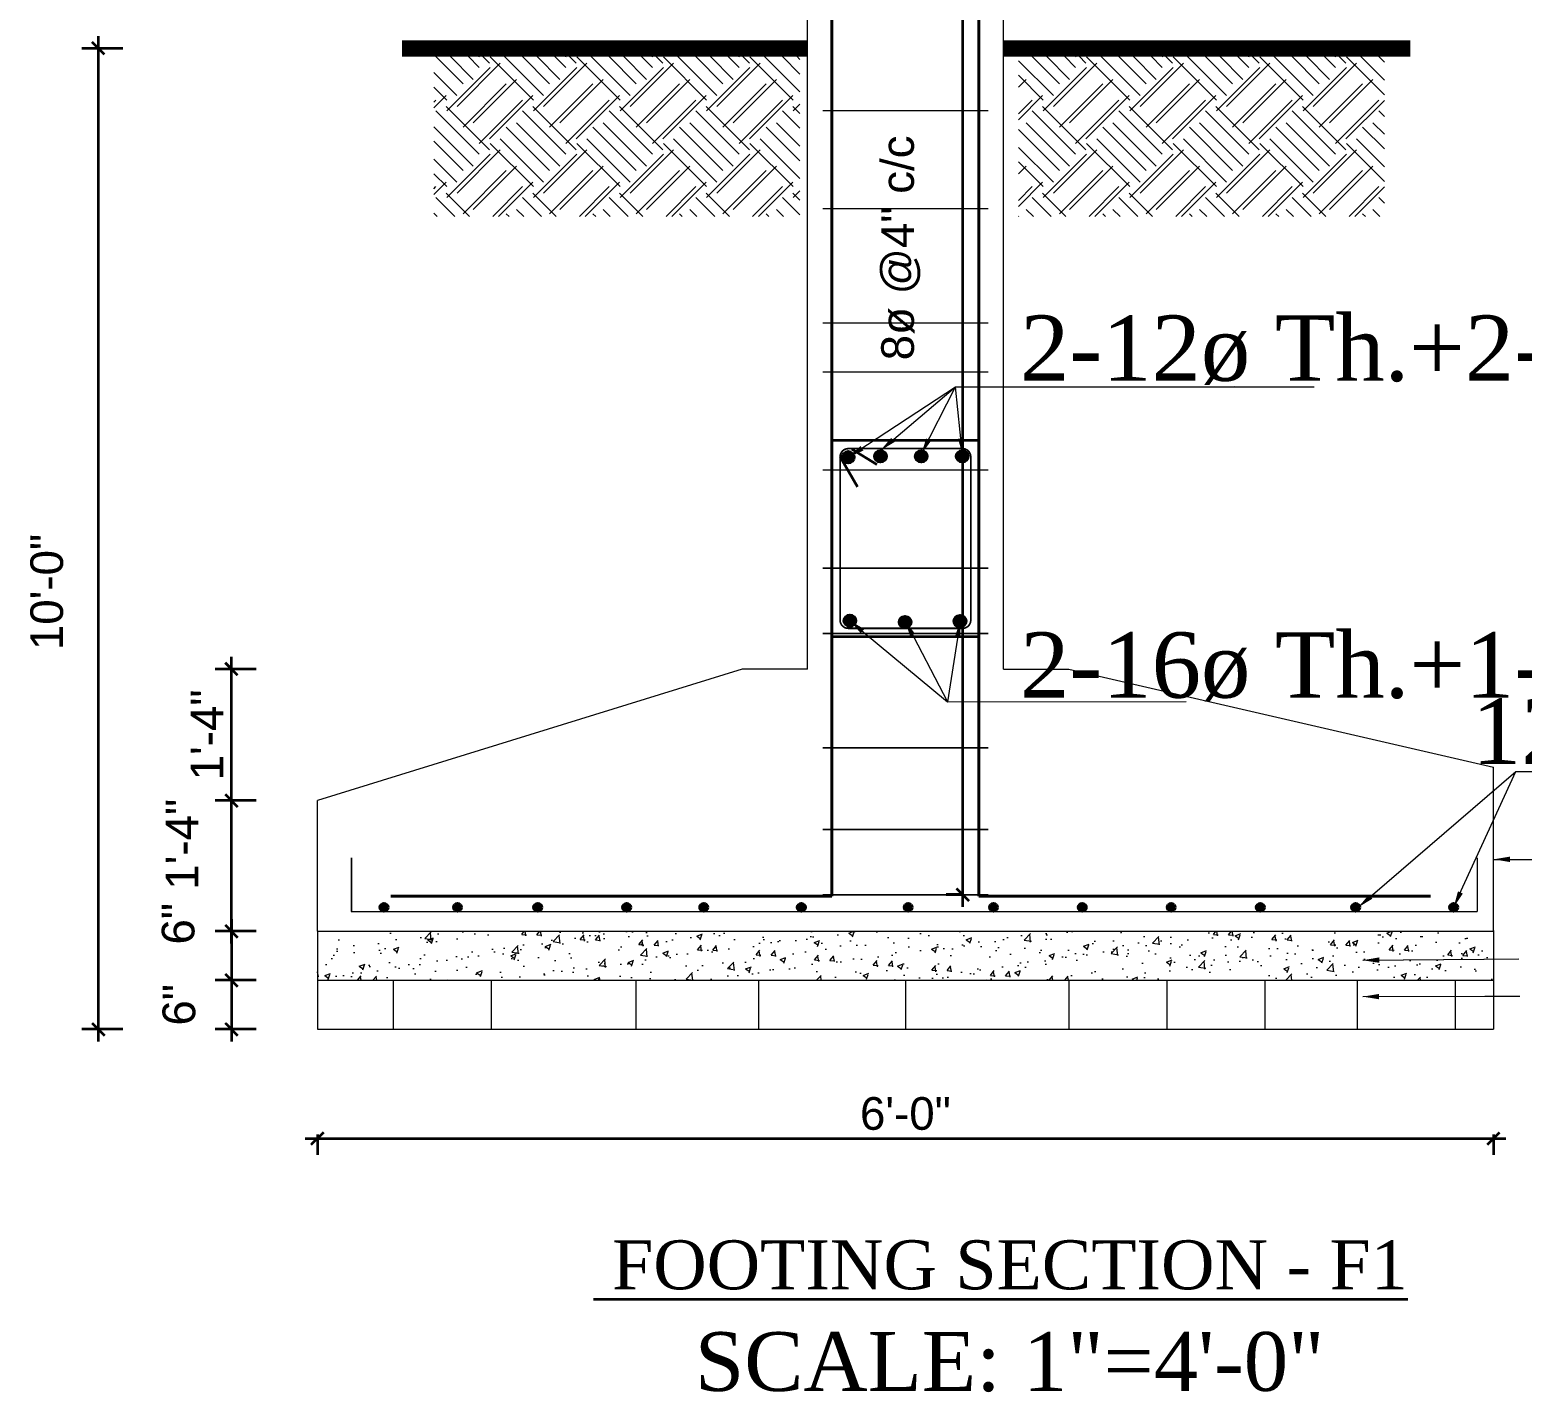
# Model space of a CAD drawing. Header units: inches. Extents: x -12073856 to 12321241, y -1226296 to 1319224.
# Drawn here: x 126446.5 to 126629.2, y 48669 to 48835.8 of the extents above; entities that cross this region are included whole.
import ezdxf

# ---------------------------------------------------------------- set-up
doc = ezdxf.new("R2010")
doc.units = ezdxf.units.IN
doc.header["$MEASUREMENT"] = 0
doc.header["$PDMODE"] = 35
for name, color, linetype, lineweight in [('Column', 181, 'Continuous', 40), ('DIM_LINE', 173, 'Continuous', 20), ('HACTH', 253, 'Continuous', 5), ('Hatch', 9, 'Continuous', 9), ('ST-REINFOR', 201, 'Continuous', 40), ('STIRRUPS', 14, 'Continuous', 18), ('TEXT', 255, 'Continuous', 35), ('TRENCH', 1, 'Continuous', 35), ('WALL', 1, 'Continuous', 30), ('WALL ELV', 20, 'Continuous', 20), ('WALL SEC', 2, 'Continuous', 35)]:
    doc.layers.add(name, color=color, linetype=linetype, lineweight=lineweight)
doc.styles.add('48', font='arial.ttf', dxfattribs={"height": 4})
doc.styles.add('NIR', font='COPRGTL.TTF')
doc.styles.get("Standard").update_dxf_attribs({"font": 'arial.ttf'})
doc.styles.add('TIMES 48', font='times.ttf', dxfattribs={"height": 4})
doc.dimstyles.new('Copy of Standard', dxfattribs={"dimtxt": 12, "dimasz": 4, "dimexe": 0, "dimexo": 6, "dimgap": 3, "dimtad": 1, "dimdec": 0, "dimzin": 0, "dimdsep": 46, "dimlunit": 4, "dimtxsty": 'Standard', "dimblk": 'ARCHTICK', "dimcen": 0.09, "dimdle": 3, "dimclrd": 256, "dimadec": 0, "dimazin": 0, "dimtfac": 1, "dimtdec": 0, "dimtofl": 0, "dimtmove": 0, "dimatfit": 3, "dimfxl": 1, "dimfxlon": 1, "dimtolj": 1, "dimtzin": 0, "dimlwd": -1, "dimarcsym": 0})
doc.dimstyles.new('nir 48', dxfattribs={"dimscale": 0.5, "dimtxt": 24, "dimasz": 3, "dimexe": 3, "dimexo": 6, "dimgap": 2, "dimtad": 3, "dimdec": 0, "dimzin": 3, "dimlunit": 4, "dimtxsty": 'NIR', "dimblk": 'OBLIQUE', "dimcen": 2.5, "dimdle": 3, "dimclrt": 3, "dimadec": 0, "dimazin": 0, "dimtfac": 1, "dimtdec": 0, "dimtmove": 2, "dimatfit": 3, "dimfxl": 1, "dimarcsym": 0})

# ---------------------------------------------------------------- blocks, each defined once
blk = doc.blocks.new('_Oblique')
at = {"color": 0, "linetype": 'ByBlock', "lineweight": -2}
blk.add_line((-0.5, -0.5), (0.5, 0.5), dxfattribs=at)
blk = doc.blocks.new('*D2494')
at = {"layer": 'Defpoints', "color": 0, "transparency": 16777216}
for p in [(138249.21, -37626.85), (138249.21, -37737.35), (138250.57, -37737.35)]:
    blk.add_point(p, dxfattribs=at)
at = {"layer": 'DIM_LINE', "color": 0, "linetype": 'ByBlock', "lineweight": -2, "transparency": 16777216}
blk.add_line((138249.21, -37625.35), (138249.21, -37738.85), dxfattribs=at)
at = {"layer": 'DIM_LINE', "color": 0, "lineweight": -2, "transparency": 16777216}
for p, q in [((138249.21, -37626.85), (138247.21, -37626.85)), ((138249.21, -37737.35), (138247.21, -37737.35))]:
    blk.add_line(p, q, dxfattribs=at)
at = {"layer": 'DIM_LINE', "color": 0, "lineweight": -2, "transparency": 16777216, "xscale": 1.5, "yscale": 1.5, "zscale": 1.5}
for p, rotation in [((138249.21, -37626.85), 90), ((138249.21, -37737.35), 270)]:
    blk.add_blockref('_Oblique', p, dxfattribs=dict(at, rotation=rotation))
at = {"layer": 'DIM_LINE', "color": 3, "transparency": 16777216, "insert": (138241.65, -37658.17), "char_height": 4, "attachment_point": 5, "rotation": 90, "style": '48'}
blk.add_mtext('8ø @4" c/c', dxfattribs=at)
blk = doc.blocks.new('*D2496')
at = {"layer": 'Defpoints', "color": 0, "transparency": 16777216}
for p in [(138170.21, -37741.84), (138159.7, -37747.84), (138170.21, -37747.84)]:
    blk.add_point(p, dxfattribs=at)
at = {"layer": 'DIM_LINE', "color": 0, "linetype": 'ByBlock', "lineweight": -2, "transparency": 16777216}
blk.add_line((138159.7, -37740.34), (138159.7, -37749.34), dxfattribs=at)
at = {"layer": 'DIM_LINE', "color": 0, "lineweight": -2, "transparency": 16777216}
for p, q in [((138162.7, -37741.84), (138157.7, -37741.84)), ((138162.7, -37747.84), (138157.7, -37747.84))]:
    blk.add_line(p, q, dxfattribs=at)
at = {"layer": 'DIM_LINE', "color": 0, "lineweight": -2, "transparency": 16777216, "xscale": 1.5, "yscale": 1.5, "zscale": 1.5}
for p, rotation in [((138159.7, -37741.84), 90), ((138159.7, -37747.84), 270)]:
    blk.add_blockref('_Oblique', p, dxfattribs=dict(at, rotation=rotation))
at = {"layer": 'DIM_LINE', "color": 3, "transparency": 16777216, "insert": (138153.19, -37740.91), "char_height": 4, "attachment_point": 5, "rotation": 90, "style": '48'}
blk.add_mtext('6"', dxfattribs=at)
blk = doc.blocks.new('*D2497')
at = {"layer": 'Defpoints', "color": 0, "transparency": 16777216}
for p in [(138168.59, -37633.74), (138143.38, -37753.84), (138158.7, -37753.84)]:
    blk.add_point(p, dxfattribs=at)
at = {"layer": 'DIM_LINE', "color": 0, "linetype": 'ByBlock', "lineweight": -2, "transparency": 16777216}
blk.add_line((138143.38, -37632.24), (138143.38, -37755.34), dxfattribs=at)
at = {"layer": 'DIM_LINE', "color": 0, "lineweight": -2, "transparency": 16777216}
for p, q in [((138146.38, -37633.74), (138141.38, -37633.74)), ((138146.38, -37753.84), (138141.38, -37753.84))]:
    blk.add_line(p, q, dxfattribs=at)
at = {"layer": 'DIM_LINE', "color": 0, "lineweight": -2, "transparency": 16777216, "xscale": 1.5, "yscale": 1.5, "zscale": 1.5}
for p, rotation in [((138143.38, -37633.74), 90), ((138143.38, -37753.84), 270)]:
    blk.add_blockref('_Oblique', p, dxfattribs=dict(at, rotation=rotation))
at = {"layer": 'DIM_LINE', "color": 3, "transparency": 16777216, "insert": (138137.1, -37700.29), "char_height": 4, "attachment_point": 5, "rotation": 90, "style": '48'}
blk.add_mtext('10\'-0"', dxfattribs=at)
blk = doc.blocks.new('_ArchTick')
at = {"color": 0, "linetype": 'ByBlock', "const_width": 0.15}
blk.add_lwpolyline([(-0.5, -0.5), (0.5, 0.5)], dxfattribs=at)
blk = doc.blocks.new('*D2501')
at = {"layer": 'Defpoints', "color": 0, "transparency": 16777216}
for p in [(138159.7, -37725.84), (138170.21, -37725.84), (138170.21, -37741.84)]:
    blk.add_point(p, dxfattribs=at)
at = {"layer": 'DIM_LINE', "color": 0, "lineweight": -2, "transparency": 16777216}
for p, q in [((138162.7, -37725.84), (138157.7, -37725.84)), ((138162.7, -37741.84), (138157.7, -37741.84))]:
    blk.add_line(p, q, dxfattribs=at)
at = {"layer": 'DIM_LINE', "color": 0, "linetype": 'ByBlock', "lineweight": -2, "transparency": 16777216}
blk.add_line((138159.7, -37743.34), (138159.7, -37724.34), dxfattribs=at)
at = {"layer": 'DIM_LINE', "color": 0, "lineweight": -2, "transparency": 16777216, "xscale": 1.5, "yscale": 1.5, "zscale": 1.5}
for p, rotation in [((138159.7, -37725.84), 90), ((138159.7, -37741.84), 270)]:
    blk.add_blockref('_Oblique', p, dxfattribs=dict(at, rotation=rotation))
at = {"layer": 'DIM_LINE', "color": 3, "transparency": 16777216, "insert": (138153.63, -37731.18), "char_height": 4, "attachment_point": 5, "rotation": 90, "style": '48'}
blk.add_mtext('1\'-4"', dxfattribs=at)
blk = doc.blocks.new('*D2498')
at = {"layer": 'Defpoints', "color": 0, "transparency": 16777216}
for p in [(138159.7, -37709.74), (138210.21, -37709.74), (138170.21, -37725.84)]:
    blk.add_point(p, dxfattribs=at)
at = {"layer": 'DIM_LINE', "color": 0, "linetype": 'ByBlock', "lineweight": -2, "transparency": 16777216}
blk.add_line((138159.7, -37727.34), (138159.7, -37708.24), dxfattribs=at)
at = {"layer": 'DIM_LINE', "color": 0, "lineweight": -2, "transparency": 16777216}
for p, q in [((138162.7, -37709.74), (138157.7, -37709.74)), ((138162.7, -37725.84), (138157.7, -37725.84))]:
    blk.add_line(p, q, dxfattribs=at)
at = {"layer": 'DIM_LINE', "color": 0, "lineweight": -2, "transparency": 16777216, "xscale": 1.5, "yscale": 1.5, "zscale": 1.5}
for p, rotation in [((138159.7, -37709.74), 90), ((138159.7, -37725.84), 270)]:
    blk.add_blockref('_Oblique', p, dxfattribs=dict(at, rotation=rotation))
at = {"layer": 'DIM_LINE', "color": 3, "transparency": 16777216, "insert": (138156.69, -37717.79), "char_height": 4, "attachment_point": 5, "rotation": 90, "style": '48'}
blk.add_mtext('1\'-4"', dxfattribs=at)
blk = doc.blocks.new('*D2499')
at = {"layer": 'Defpoints', "color": 0, "transparency": 16777216}
for p in [(138170.21, -37753.84), (138314.21, -37753.84), (138314.21, -37767.21)]:
    blk.add_point(p, dxfattribs=at)
at = {"layer": 'DIM_LINE', "color": 0, "lineweight": -2, "transparency": 16777216}
for p, q in [((138168.71, -37767.21), (138315.71, -37767.21)), ((138170.21, -37766.71), (138170.21, -37769.21)), ((138314.21, -37766.71), (138314.21, -37769.21))]:
    blk.add_line(p, q, dxfattribs=at)
at = {"layer": 'DIM_LINE', "color": 0, "lineweight": -2, "transparency": 16777216, "xscale": 1.5, "yscale": 1.5, "zscale": 1.5, "rotation": 180}
blk.add_blockref('_Oblique', (138170.21, -37767.21), dxfattribs=at)
at = {"layer": 'DIM_LINE', "color": 0, "lineweight": -2, "transparency": 16777216, "xscale": 1.5, "yscale": 1.5, "zscale": 1.5}
blk.add_blockref('_Oblique', (138314.21, -37767.21), dxfattribs=at)
at = {"layer": 'DIM_LINE', "color": 3, "transparency": 16777216, "insert": (138242.21, -37764.17), "char_height": 4, "attachment_point": 5, "style": '48'}
blk.add_mtext('6\'-0"', dxfattribs=at)
blk = doc.blocks.new('*D2500')
at = {"layer": 'Defpoints', "color": 0, "transparency": 16777216}
for p in [(138170.21, -37747.84), (138159.7, -37753.84), (138170.21, -37753.84)]:
    blk.add_point(p, dxfattribs=at)
at = {"layer": 'DIM_LINE', "color": 0, "lineweight": -2, "transparency": 16777216}
for p, q in [((138162.7, -37747.84), (138157.7, -37747.84)), ((138162.7, -37753.84), (138157.7, -37753.84))]:
    blk.add_line(p, q, dxfattribs=at)
at = {"layer": 'DIM_LINE', "color": 0, "linetype": 'ByBlock', "lineweight": -2, "transparency": 16777216}
blk.add_line((138159.7, -37746.34), (138159.7, -37755.34), dxfattribs=at)
at = {"layer": 'DIM_LINE', "color": 0, "lineweight": -2, "transparency": 16777216, "xscale": 1.5, "yscale": 1.5, "zscale": 1.5}
for p, rotation in [((138159.7, -37747.84), 90), ((138159.7, -37753.84), 270)]:
    blk.add_blockref('_Oblique', p, dxfattribs=dict(at, rotation=rotation))
at = {"layer": 'DIM_LINE', "color": 3, "transparency": 16777216, "insert": (138153.29, -37750.84), "char_height": 4, "attachment_point": 5, "rotation": 90, "style": '48'}
blk.add_mtext('6"', dxfattribs=at)
blk = doc.blocks.new('*D2506')
at = {"layer": 'Defpoints', "color": 0, "transparency": 16777216}
for p in [(87306.96, 14844.54), (87306.96, 14734.04), (87308.31, 14734.04)]:
    blk.add_point(p, dxfattribs=at)
at = {"layer": 'DIM_LINE', "color": 0, "linetype": 'ByBlock', "lineweight": -2, "transparency": 16777216}
blk.add_line((87306.96, 14846.04), (87306.96, 14732.54), dxfattribs=at)
at = {"layer": 'DIM_LINE', "color": 0, "lineweight": -2, "transparency": 16777216}
for p, q in [((87306.96, 14844.54), (87304.96, 14844.54)), ((87306.96, 14734.04), (87304.96, 14734.04))]:
    blk.add_line(p, q, dxfattribs=at)
at = {"layer": 'DIM_LINE', "color": 0, "lineweight": -2, "transparency": 16777216, "xscale": 1.5, "yscale": 1.5, "zscale": 1.5}
for p, rotation in [((87306.96, 14844.54), 90), ((87306.96, 14734.04), 270)]:
    blk.add_blockref('_Oblique', p, dxfattribs=dict(at, rotation=rotation))
at = {"layer": 'DIM_LINE', "color": 3, "transparency": 16777216, "insert": (87299.4, 14813.23), "char_height": 4, "attachment_point": 5, "rotation": 90, "style": '48'}
blk.add_mtext('8ø @4" c/c', dxfattribs=at)
blk = doc.blocks.new('*D2508')
at = {"layer": 'Defpoints', "color": 0, "transparency": 16777216}
for p in [(87227.96, 14729.56), (87217.44, 14723.56), (87227.96, 14723.56)]:
    blk.add_point(p, dxfattribs=at)
at = {"layer": 'DIM_LINE', "color": 0, "linetype": 'ByBlock', "lineweight": -2, "transparency": 16777216}
blk.add_line((87217.44, 14731.06), (87217.44, 14722.06), dxfattribs=at)
at = {"layer": 'DIM_LINE', "color": 0, "lineweight": -2, "transparency": 16777216}
for p, q in [((87220.44, 14729.56), (87215.44, 14729.56)), ((87220.44, 14723.56), (87215.44, 14723.56))]:
    blk.add_line(p, q, dxfattribs=at)
at = {"layer": 'DIM_LINE', "color": 0, "lineweight": -2, "transparency": 16777216, "xscale": 1.5, "yscale": 1.5, "zscale": 1.5}
for p, rotation in [((87217.44, 14729.56), 90), ((87217.44, 14723.56), 270)]:
    blk.add_blockref('_Oblique', p, dxfattribs=dict(at, rotation=rotation))
at = {"layer": 'DIM_LINE', "color": 3, "transparency": 16777216, "insert": (87210.94, 14730.48), "char_height": 4, "attachment_point": 5, "rotation": 90, "style": '48'}
blk.add_mtext('6"', dxfattribs=at)
blk = doc.blocks.new('*D2509')
at = {"layer": 'Defpoints', "color": 0, "transparency": 16777216}
for p in [(87226.33, 14837.65), (87201.12, 14717.56), (87216.44, 14717.56)]:
    blk.add_point(p, dxfattribs=at)
at = {"layer": 'DIM_LINE', "color": 0, "linetype": 'ByBlock', "lineweight": -2, "transparency": 16777216}
blk.add_line((87201.12, 14839.15), (87201.12, 14716.06), dxfattribs=at)
at = {"layer": 'DIM_LINE', "color": 0, "lineweight": -2, "transparency": 16777216}
for p, q in [((87204.12, 14837.65), (87199.12, 14837.65)), ((87204.12, 14717.56), (87199.12, 14717.56))]:
    blk.add_line(p, q, dxfattribs=at)
at = {"layer": 'DIM_LINE', "color": 0, "lineweight": -2, "transparency": 16777216, "xscale": 1.5, "yscale": 1.5, "zscale": 1.5}
for p, rotation in [((87201.12, 14837.65), 90), ((87201.12, 14717.56), 270)]:
    blk.add_blockref('_Oblique', p, dxfattribs=dict(at, rotation=rotation))
at = {"layer": 'DIM_LINE', "color": 3, "transparency": 16777216, "insert": (87194.85, 14771.1), "char_height": 4, "attachment_point": 5, "rotation": 90, "style": '48'}
blk.add_mtext('10\'-0"', dxfattribs=at)
blk = doc.blocks.new('*D2513')
at = {"layer": 'Defpoints', "color": 0, "transparency": 16777216}
for p in [(87217.44, 14745.56), (87227.96, 14745.56), (87227.96, 14729.56)]:
    blk.add_point(p, dxfattribs=at)
at = {"layer": 'DIM_LINE', "color": 0, "linetype": 'ByBlock', "lineweight": -2, "transparency": 16777216}
blk.add_line((87217.44, 14728.06), (87217.44, 14747.06), dxfattribs=at)
at = {"layer": 'DIM_LINE', "color": 0, "lineweight": -2, "transparency": 16777216}
for p, q in [((87220.44, 14745.56), (87215.44, 14745.56)), ((87220.44, 14729.56), (87215.44, 14729.56))]:
    blk.add_line(p, q, dxfattribs=at)
at = {"layer": 'DIM_LINE', "color": 0, "lineweight": -2, "transparency": 16777216, "xscale": 1.5, "yscale": 1.5, "zscale": 1.5}
for p, rotation in [((87217.44, 14745.56), 90), ((87217.44, 14729.56), 270)]:
    blk.add_blockref('_Oblique', p, dxfattribs=dict(at, rotation=rotation))
at = {"layer": 'DIM_LINE', "color": 3, "transparency": 16777216, "insert": (87211.37, 14740.22), "char_height": 4, "attachment_point": 5, "rotation": 90, "style": '48'}
blk.add_mtext('1\'-4"', dxfattribs=at)
blk = doc.blocks.new('*D2510')
at = {"layer": 'Defpoints', "color": 0, "transparency": 16777216}
for p in [(87217.44, 14761.65), (87267.96, 14761.65), (87227.96, 14745.56)]:
    blk.add_point(p, dxfattribs=at)
at = {"layer": 'DIM_LINE', "color": 0, "linetype": 'ByBlock', "lineweight": -2, "transparency": 16777216}
blk.add_line((87217.44, 14744.06), (87217.44, 14763.15), dxfattribs=at)
at = {"layer": 'DIM_LINE', "color": 0, "lineweight": -2, "transparency": 16777216}
for p, q in [((87220.44, 14761.65), (87215.44, 14761.65)), ((87220.44, 14745.56), (87215.44, 14745.56))]:
    blk.add_line(p, q, dxfattribs=at)
at = {"layer": 'DIM_LINE', "color": 0, "lineweight": -2, "transparency": 16777216, "xscale": 1.5, "yscale": 1.5, "zscale": 1.5}
for p, rotation in [((87217.44, 14761.65), 90), ((87217.44, 14745.56), 270)]:
    blk.add_blockref('_Oblique', p, dxfattribs=dict(at, rotation=rotation))
at = {"layer": 'DIM_LINE', "color": 3, "transparency": 16777216, "insert": (87214.43, 14753.6), "char_height": 4, "attachment_point": 5, "rotation": 90, "style": '48'}
blk.add_mtext('1\'-4"', dxfattribs=at)
blk = doc.blocks.new('*D2511')
at = {"layer": 'Defpoints', "color": 0, "transparency": 16777216}
for p in [(87227.96, 14717.56), (87371.96, 14717.56), (87371.96, 14704.18)]:
    blk.add_point(p, dxfattribs=at)
at = {"layer": 'DIM_LINE', "color": 0, "lineweight": -2, "transparency": 16777216}
for p, q in [((87227.96, 14704.68), (87227.96, 14702.18)), ((87371.96, 14704.68), (87371.96, 14702.18)), ((87226.46, 14704.18), (87373.46, 14704.18))]:
    blk.add_line(p, q, dxfattribs=at)
at = {"layer": 'DIM_LINE', "color": 0, "lineweight": -2, "transparency": 16777216, "xscale": 1.5, "yscale": 1.5, "zscale": 1.5, "rotation": 180}
blk.add_blockref('_Oblique', (87227.96, 14704.18), dxfattribs=at)
at = {"layer": 'DIM_LINE', "color": 0, "lineweight": -2, "transparency": 16777216, "xscale": 1.5, "yscale": 1.5, "zscale": 1.5}
blk.add_blockref('_Oblique', (87371.96, 14704.18), dxfattribs=at)
at = {"layer": 'DIM_LINE', "color": 3, "transparency": 16777216, "insert": (87299.96, 14707.23), "char_height": 4, "attachment_point": 5, "style": '48'}
blk.add_mtext('6\'-0"', dxfattribs=at)
blk = doc.blocks.new('*D2512')
at = {"layer": 'Defpoints', "color": 0, "transparency": 16777216}
for p in [(87227.96, 14723.56), (87217.44, 14717.56), (87227.96, 14717.56)]:
    blk.add_point(p, dxfattribs=at)
at = {"layer": 'DIM_LINE', "color": 0, "linetype": 'ByBlock', "lineweight": -2, "transparency": 16777216}
blk.add_line((87217.44, 14725.06), (87217.44, 14716.06), dxfattribs=at)
at = {"layer": 'DIM_LINE', "color": 0, "lineweight": -2, "transparency": 16777216}
for p, q in [((87220.44, 14723.56), (87215.44, 14723.56)), ((87220.44, 14717.56), (87215.44, 14717.56))]:
    blk.add_line(p, q, dxfattribs=at)
at = {"layer": 'DIM_LINE', "color": 0, "lineweight": -2, "transparency": 16777216, "xscale": 1.5, "yscale": 1.5, "zscale": 1.5}
for p, rotation in [((87217.44, 14723.56), 90), ((87217.44, 14717.56), 270)]:
    blk.add_blockref('_Oblique', p, dxfattribs=dict(at, rotation=rotation))
at = {"layer": 'DIM_LINE', "color": 3, "transparency": 16777216, "insert": (87211.03, 14720.56), "char_height": 4, "attachment_point": 5, "rotation": 90, "style": '48'}
blk.add_mtext('6"', dxfattribs=at)
blk = doc.blocks.new('UI')
at = {"layer": 'HACTH'}
h = blk.add_hatch(dxfattribs=at)
h.set_pattern_fill('AR-CONC', color=256, style=0)
h.set_pattern_definition([(50, (-1713.562, 105952.104), (7.17260183, -0.62752135), [0.75, -8.25]), (355, (-1713.562, 105952.104), (-1.38751334, 7.52192134), [0.6, -6.6]), (100.4514, (-1712.964, 105952.0515), (5.78509382, 6.89439542), [0.6374019, -7.01142112]), (46.1842, (-1713.562, 105954.104), (10.6724105, -1.65519014), [1.125, -12.375]), (96.6356, (-1712.673, 105953.966), (9.34662706, 9.7411787), [0.9561029, -10.51713]), (351.1842, (-1713.562, 105954.104), (9.34661945, 9.741186), [0.9, -9.9]), (21, (-1712.562, 105953.604), (5.96907052, -4.0261889), [0.75, -8.25]), (326, (-1712.562, 105953.604), (2.43315332, 7.25150045), [0.6, -6.6]), (71.4514, (-1712.0645, 105953.268), (8.40222629, 3.22530497), [0.6374019, -7.01142112]), (37.5, (-1713.562, 105952.1038), (0.121598553, 3.328938538), [0, -6.52, 0, -6.7, 0, -6.625]), (7.5, (-1713.562, 105952.104), (2.630695374, 3.94411712), [0, -3.82, 0, -6.37, 0, -2.525]), (327.5, (-1715.792, 105952.1038), (5.33822436, -0.225548717), [0, -2.5, 0, -7.8, 0, -10.35]), (317.5, (-1716.792, 105952.104), (5.83186169, 1.00104982), [0, -3.25, 0, -5.18, 0, -7.35])])
h.paths.add_polyline_path([(138170.21, -37747.84), (138314.21, -37747.84), (138314.21, -37741.84), (138170.21, -37741.84)])
at = {"layer": 'Hatch'}
h = blk.add_hatch(dxfattribs=at)
h.set_pattern_fill('EARTH', color=256, scale=30, angle=45, style=0)
h.set_pattern_definition([(45, (65227.167, -70894.787), (9e-16, 10.6066017), [7.5, -7.5]), (45, (65225.1784, -70892.798), (9e-16, 10.6066017), [7.5, -7.5]), (45, (65223.19, -70890.809), (9e-16, 10.6066017), [7.5, -7.5]), (135, (65223.19, -70889.4834), (-10.6066017, 9e-16), [7.5, -7.5]), (135, (65225.1784, -70887.495), (-10.6066017, 9e-16), [7.5, -7.5]), (135, (65227.167, -70885.506), (-10.6066017, 9e-16), [7.5, -7.5])])
h.paths.add_polyline_path([(138229.29, -37634.71), (138184.48, -37634.71), (138184.48, -37654.32), (138229.29, -37654.32)])
h = blk.add_hatch(dxfattribs=at)
h.set_pattern_fill('EARTH', color=256, scale=30, angle=45, style=0)
h.set_pattern_definition([(45, (65225.94, -70894.787), (9e-16, 10.6066017), [7.5, -7.5]), (45, (65223.9516, -70892.798), (9e-16, 10.6066017), [7.5, -7.5]), (45, (65221.963, -70890.809), (9e-16, 10.6066017), [7.5, -7.5]), (135, (65221.963, -70889.4834), (-10.6066017, 9e-16), [7.5, -7.5]), (135, (65223.9516, -70887.495), (-10.6066017, 9e-16), [7.5, -7.5]), (135, (65225.94, -70885.506), (-10.6066017, 9e-16), [7.5, -7.5])])
h.paths.add_polyline_path([(138300.86, -37634.71), (138256.05, -37634.71), (138256.05, -37654.32), (138300.86, -37654.32)])
at = {"layer": 'WALL SEC'}
for points in [[(138234.47, -37683.79, 1), (138235.91, -37683.79, 1)], [(138235.94, -37683.79, -1), (138234.5, -37683.79, -1)], [(138235.94, -37683.79, -1), (138234.5, -37683.79, -1)], [(138238.42, -37683.69, 1), (138239.86, -37683.69, 1)], [(138239.89, -37683.69, -1), (138238.45, -37683.69, -1)], [(138239.89, -37683.69, -1), (138238.45, -37683.69, -1)], [(138243.42, -37683.69, 1), (138244.86, -37683.69, 1)], [(138244.89, -37683.69, -1), (138243.45, -37683.69, -1)], [(138244.89, -37683.69, -1), (138243.45, -37683.69, -1)], [(138248.44, -37683.68, 1), (138249.88, -37683.68, 1)], [(138249.91, -37683.68, -1), (138248.47, -37683.68, -1)], [(138249.91, -37683.68, -1), (138248.47, -37683.68, -1)], [(138234.69, -37703.8, 1), (138236.13, -37703.8, 1)], [(138241.43, -37703.99, -1), (138242.87, -37703.99, -1)], [(138242.9, -37703.99, 1), (138241.46, -37703.99, 1)], [(138242.9, -37703.99, 1), (138241.46, -37703.99, 1)], [(138248.16, -37703.86, 1), (138249.6, -37703.86, 1)], [(138249.63, -37703.86, -1), (138248.19, -37703.86, -1)], [(138249.63, -37703.86, -1), (138248.19, -37703.86, -1)], [(138177.87, -37738.9, 0.407959), (138178.36, -37739.4), (138178.38, -37739.4, 0.407959), (138178.87, -37738.9, 1)], [(138186.87, -37738.9, 0.407959), (138187.36, -37739.4), (138187.38, -37739.4, 0.407959), (138187.87, -37738.9, 1)], [(138196.7, -37738.9, 0.407959), (138197.18, -37739.4), (138197.21, -37739.4, 0.407959), (138197.7, -37738.9, 1)], [(138207.59, -37738.9, 0.407959), (138208.07, -37739.4), (138208.1, -37739.4, 0.407959), (138208.59, -37738.9, 1)], [(138217.02, -37738.9, 0.407959), (138217.51, -37739.4), (138217.53, -37739.4, 0.407959), (138218.02, -37738.9, 1)], [(138228.97, -37738.9, 0.407959), (138229.46, -37739.4), (138229.48, -37739.4, 0.407959), (138229.97, -37738.9, 1)], [(138242.05, -37738.9, 0.407959), (138242.54, -37739.4), (138242.56, -37739.4, 0.407959), (138243.05, -37738.9, 1)], [(138252.49, -37738.9, 0.407959), (138252.98, -37739.4), (138253, -37739.4, 0.407959), (138253.49, -37738.9, 1)], [(138263.36, -37738.9, 0.407959), (138263.85, -37739.4), (138263.87, -37739.4, 0.407959), (138264.36, -37738.9, 1)], [(138274.25, -37738.9, 0.407959), (138274.74, -37739.4), (138274.76, -37739.4, 0.407959), (138275.25, -37738.9, 1)], [(138285.16, -37738.9, 0.407959), (138285.65, -37739.4), (138285.68, -37739.4, 0.407959), (138286.16, -37738.9, 1)], [(138296.83, -37738.9, 0.407959), (138297.32, -37739.4), (138297.34, -37739.4, 0.407959), (138297.83, -37738.9, 1)], [(138308.83, -37738.9, 0.407959), (138309.32, -37739.4), (138309.34, -37739.4, 0.407959), (138309.83, -37738.9, 1)]]:
    blk.add_hatch(color=256, dxfattribs=at).paths.add_polyline_path(points)
at = {"layer": 'Column'}
for p, q in [((138234.21, -37683.74), (138236.36, -37687.43)), ((138235.66, -37682.81), (138238.69, -37684.7))]:
    blk.add_line(p, q, dxfattribs=at)
at = {"layer": 'Column', "const_width": 0.2}
blk.add_lwpolyline([(138249.21, -37682.74), (138235.21, -37682.74, 0.414214), (138234.21, -37683.74), (138234.21, -37703.74, 0.414214), (138235.21, -37704.74), (138249.21, -37704.74, 0.414214), (138250.21, -37703.74), (138250.21, -37683.74, 0.414214)], format="xyb", close=True, dxfattribs=at)
at = {"layer": 'DIM_LINE', "const_width": 2}
for points in [[(138180.59, -37633.74), (138230.21, -37633.74)], [(138254.21, -37633.74), (138304.04, -37633.74)]]:
    blk.add_lwpolyline(points, dxfattribs=at)
at = {"layer": 'HACTH'}
for p, q in [((138179.51, -37747.84), (138179.51, -37753.84)), ((138191.51, -37747.84), (138191.51, -37753.84)), ((138209.21, -37747.84), (138209.21, -37753.84)), ((138209.21, -37747.84), (138209.21, -37753.84)), ((138224.21, -37747.84), (138224.21, -37753.84)), ((138242.21, -37747.84), (138242.21, -37753.84)), ((138262.21, -37747.84), (138262.21, -37753.84)), ((138274.21, -37747.84), (138274.21, -37753.84)), ((138286.21, -37747.84), (138286.21, -37753.84)), ((138297.53, -37747.84), (138297.53, -37753.84)), ((138309.53, -37747.84), (138309.53, -37753.84))]:
    blk.add_line(p, q, dxfattribs=at)
at = {"layer": 'ST-REINFOR'}
for p, q in [((138233.21, -37737.55), (138233.21, -37524.17)), ((138251.21, -37737.55), (138251.21, -37524.17)), ((138233.21, -37737.55), (138179.21, -37737.55)), ((138251.21, -37737.55), (138306.49, -37737.55))]:
    blk.add_line(p, q, dxfattribs=at)
at = {"layer": 'STIRRUPS'}
for p, q in [((138232.08, -37641.35), (138252.34, -37641.35)), ((138232.08, -37653.35), (138252.34, -37653.35)), ((138232.08, -37667.35), (138252.34, -37667.35)), ((138232.08, -37673.35), (138252.34, -37673.35)), ((138232.08, -37673.35), (138252.34, -37673.35)), ((138232.08, -37685.35), (138252.34, -37685.35)), ((138232.08, -37697.35), (138252.34, -37697.35)), ((138232.08, -37705.35), (138252.34, -37705.35)), ((138232.08, -37705.35), (138252.34, -37705.35)), ((138232.08, -37705.35), (138252.34, -37705.35)), ((138232.08, -37719.35), (138252.34, -37719.35)), ((138232.08, -37729.35), (138252.34, -37729.35)), ((138232.08, -37737.35), (138252.34, -37737.35))]:
    blk.add_line(p, q, dxfattribs=at)
at = {"layer": 'TRENCH'}
blk.add_lwpolyline([(138251.21, -37681.74), (138233.21, -37681.74), (138233.21, -37705.74), (138251.21, -37705.74)], close=True, dxfattribs=at)
at = {"layer": 'WALL ELV'}
for p, q in [((138230.21, -37709.74), (138230.21, -37524.17)), ((138254.21, -37709.74), (138254.21, -37524.17)), ((138222.21, -37709.74), (138170.21, -37725.84)), ((138230.21, -37709.74), (138222.21, -37709.74)), ((138254.21, -37709.74), (138262.21, -37709.74)), ((138262.21, -37709.74), (138314.21, -37721.74)), ((138314.21, -37741.74), (138314.21, -37721.74)), ((138170.21, -37741.84), (138170.21, -37725.84)), ((138174.38, -37732.85), (138174.38, -37739.4)), ((138312.21, -37732.85), (138312.21, -37739.4)), ((138174.38, -37739.4), (138312.21, -37739.4)), ((138170.21, -37741.84), (138314.21, -37741.84)), ((138170.21, -37741.84), (138170.21, -37747.84)), ((138314.21, -37741.74), (138314.21, -37753.84)), ((138170.21, -37747.84), (138314.21, -37747.84)), ((138170.21, -37747.84), (138170.21, -37753.84)), ((138170.21, -37753.84), (138314.21, -37753.84))]:
    blk.add_line(p, q, dxfattribs=at)
at = {"layer": 'WALL SEC'}
for centre, radius in [((138235.19, -37683.79), 0.72), ((138235.22, -37683.79), 0.72), ((138235.22, -37683.79), 0.72), ((138239.14, -37683.69), 0.72), ((138239.17, -37683.69), 0.72), ((138239.17, -37683.69), 0.72), ((138244.14, -37683.69), 0.72), ((138244.17, -37683.69), 0.72), ((138244.17, -37683.69), 0.72), ((138249.16, -37683.68), 0.72), ((138249.19, -37683.68), 0.72), ((138249.19, -37683.68), 0.72), ((138235.42, -37703.81), 0.72), ((138242.15, -37703.99), 0.72), ((138242.18, -37703.99), 0.72), ((138242.18, -37703.99), 0.72), ((138248.88, -37703.86), 0.72), ((138248.91, -37703.86), 0.72), ((138248.91, -37703.86), 0.72), ((138178.37, -37738.9), 0.5), ((138187.37, -37738.9), 0.5), ((138197.2, -37738.9), 0.5), ((138208.09, -37738.9), 0.5), ((138217.52, -37738.9), 0.5), ((138229.47, -37738.9), 0.5), ((138242.55, -37738.9), 0.5), ((138252.99, -37738.9), 0.5), ((138263.86, -37738.9), 0.5), ((138274.75, -37738.9), 0.5), ((138285.66, -37738.9), 0.5), ((138297.33, -37738.9), 0.5), ((138309.33, -37738.9), 0.5)]:
    blk.add_circle(centre, radius, dxfattribs=at)
at = {"layer": 'TEXT', "style": 'TIMES 48'}
blk.add_text('%%U FOOTING SECTION - F', height=6, dxfattribs=at).set_placement((138204.03, -37785.67))
at = {"layer": 'TEXT', "char_height": 8, "attachment_point": 7, "style": 'TIMES 48'}
for s, insert in [('2-12ø Th.+2-16øex.', (138256.24, -37674.93)), ('2-16ø Th.+1-12øex.', (138256.26, -37713.73)), ('12mmø @ 6" c/c both way', (138311.57, -37723.97))]:
    blk.add_mtext(s, dxfattribs=dict(at, insert=insert))
at = {"layer": 'TEXT', "insert": (138254.97, -37794.59), "char_height": 7.2, "width": 216.4317, "attachment_point": 5, "style": 'TIMES 48'}
blk.add_mtext('SCALE: 1"=4\'-0"', dxfattribs=at)
at = {"layer": 'DIM_LINE'}
dim = blk.add_linear_dim(base=(138249.21, -37737.35), p1=(138249.21, -37626.85), p2=(138250.57, -37737.35), angle=270, text='8ø @4" c/c', dimstyle='nir 48', override={"dimtxt": 2, "dimfxl": 6, "dimfxlon": 1, "dimarcsym": 1}, dxfattribs=at)
dim.commit()
dim.dimension.update_dxf_attribs({"geometry": '*D2494', "text_midpoint": (138241.65, -37658.17), "dimtype": 128})
for base, p1, p2, picture, middle in [((138143.38, -37753.84), (138168.59, -37633.74), (138158.7, -37753.84), '*D2497', (138137.1, -37700.29)), ((138159.7, -37725.84), (138170.21, -37741.84), (138170.21, -37725.84), '*D2501', (138153.63, -37731.18)), ((138159.7, -37747.84), (138170.21, -37741.84), (138170.21, -37747.84), '*D2496', (138153.19, -37740.91)), ((138159.7, -37753.84), (138170.21, -37747.84), (138170.21, -37753.84), '*D2500', (138153.29, -37750.84))]:
    dim = blk.add_linear_dim(base=base, p1=p1, p2=p2, angle=90, dimstyle='nir 48', override={"dimtxt": 2, "dimfxl": 6, "dimfxlon": 1, "dimarcsym": 1}, dxfattribs=at)
    dim.commit()
    dim.dimension.update_dxf_attribs({"geometry": picture, "text_midpoint": middle, "dimtype": 128})
dim = blk.add_linear_dim(base=(138159.7, -37709.74), p1=(138170.21, -37725.84), p2=(138210.21, -37709.74), angle=90, dimstyle='nir 48', override={"dimtxt": 2, "dimfxl": 6, "dimfxlon": 1, "dimarcsym": 1}, dxfattribs=at)
dim.commit()
dim.dimension.update_dxf_attribs({"geometry": '*D2498', "text_midpoint": (138156.69, -37717.79)})
dim = blk.add_linear_dim(base=(138314.21, -37767.21), p1=(138170.21, -37753.84), p2=(138314.21, -37753.84), text='6\'-0"', dimstyle='nir 48', dxfattribs=at)
dim.commit()
dim.dimension.update_dxf_attribs({"geometry": '*D2499', "text_midpoint": (138242.21, -37764.17)})
at = {"layer": 'Hatch', "linetype": 'Continuous'}
for points in [[(138235.22, -37683.79), (138248.35, -37675.18), (138285.33, -37675.18)], [(138239.15, -37682.97), (138248.35, -37675.18), (138292.26, -37675.18)], [(138244.15, -37683.43), (138248.35, -37675.18), (138282.5, -37675.12)], [(138249.19, -37683.49), (138248.35, -37675.18), (138287.55, -37675.18)], [(138235.42, -37703.81), (138247.36, -37713.74), (138276.6, -37713.71)], [(138242.17, -37703.8), (138247.36, -37713.74), (138276.6, -37713.71)], [(138248.91, -37703.86), (138247.36, -37713.74), (138276.6, -37713.71)], [(138297.66, -37738.9), (138316.96, -37722.27), (138337.95, -37722.22)], [(138309.33, -37738.9), (138316.96, -37722.27), (138337.95, -37722.22)], [(138314.22, -37733.03), (138328.99, -37733.03), (138333.92, -37733.03)], [(138298.24, -37745.38), (138313.05, -37745.24), (138317.32, -37745.23)], [(138298.21, -37749.84), (138313.17, -37749.8), (138317.44, -37749.8)]]:
    blk.add_leader(points, dimstyle='Copy of Standard', override={"dimasz": 2, "dimtad": 0}, dxfattribs=at)
blk = doc.blocks.new('ZDF')
at = {"layer": 'HACTH'}
h = blk.add_hatch(dxfattribs=at)
h.set_pattern_fill('AR-CONC', color=256, style=0)
h.set_pattern_definition([(50, (-52655.817, 158423.5), (7.17260183, -0.62752135), [0.75, -8.25]), (355, (-52655.817, 158423.5), (-1.38751334, 7.52192134), [0.6, -6.6]), (100.4514, (-52655.219, 158423.4475), (5.78509382, 6.89439542), [0.6374019, -7.01142112]), (46.1842, (-52655.817, 158425.5), (10.6724105, -1.65519014), [1.125, -12.375]), (96.6356, (-52654.927, 158425.362), (9.34662706, 9.7411787), [0.9561029, -10.51713]), (351.1842, (-52655.817, 158425.5), (9.34661945, 9.741186), [0.9, -9.9]), (21, (-52654.817, 158425), (5.96907052, -4.0261889), [0.75, -8.25]), (326, (-52654.817, 158425), (2.43315332, 7.25150045), [0.6, -6.6]), (71.4514, (-52654.319, 158424.664), (8.40222629, 3.22530497), [0.6374019, -7.01142112]), (37.5, (-52655.8168, 158423.4998), (0.121598553, 3.328938538), [0, -6.52, 0, -6.7, 0, -6.625]), (7.5, (-52655.8168, 158423.4998), (2.630695374, 3.94411712), [0, -3.82, 0, -6.37, 0, -2.525]), (327.5, (-52658.0468, 158423.4998), (5.33822436, -0.225548717), [0, -2.5, 0, -7.8, 0, -10.35]), (317.5, (-52659.0468, 158423.5), (5.83186169, 1.00104982), [0, -3.25, 0, -5.18, 0, -7.35])])
h.paths.add_polyline_path([(87227.96, 14723.56), (87371.96, 14723.56), (87371.96, 14729.56), (87227.96, 14729.56)])
at = {"layer": 'Hatch'}
h = blk.add_hatch(dxfattribs=at)
h.set_pattern_fill('EARTH', color=256, scale=30, angle=45, style=0)
h.set_pattern_definition([(45, (14284.912, -18423.391), (9e-16, 10.6066017), [7.5, -7.5]), (45, (14282.9235, -18421.402), (9e-16, 10.6066017), [7.5, -7.5]), (45, (14280.935, -18419.413), (9e-16, 10.6066017), [7.5, -7.5]), (135, (14280.935, -18418.0874), (-10.6066017, 9e-16), [7.5, -7.5]), (135, (14282.9235, -18416.099), (-10.6066017, 9e-16), [7.5, -7.5]), (135, (14284.912, -18414.11), (-10.6066017, 9e-16), [7.5, -7.5])])
h.paths.add_polyline_path([(87287.03, 14836.69), (87242.23, 14836.69), (87242.23, 14817.08), (87287.03, 14817.08)])
h = blk.add_hatch(dxfattribs=at)
h.set_pattern_fill('EARTH', color=256, scale=30, angle=45, style=0)
h.set_pattern_definition([(45, (14283.6854, -18423.391), (9e-16, 10.6066017), [7.5, -7.5]), (45, (14281.697, -18421.402), (9e-16, 10.6066017), [7.5, -7.5]), (45, (14279.708, -18419.413), (9e-16, 10.6066017), [7.5, -7.5]), (135, (14279.708, -18418.0874), (-10.6066017, 9e-16), [7.5, -7.5]), (135, (14281.697, -18416.099), (-10.6066017, 9e-16), [7.5, -7.5]), (135, (14283.6854, -18414.11), (-10.6066017, 9e-16), [7.5, -7.5])])
h.paths.add_polyline_path([(87358.6, 14836.69), (87313.8, 14836.69), (87313.8, 14817.08), (87358.6, 14817.08)])
at = {"layer": 'WALL SEC'}
for points in [[(87292.22, 14787.6, 1), (87293.66, 14787.6, 1)], [(87293.69, 14787.6, -1), (87292.25, 14787.6, -1)], [(87293.69, 14787.6, -1), (87292.25, 14787.6, -1)], [(87296.16, 14787.71, 1), (87297.6, 14787.71, 1)], [(87297.63, 14787.71, -1), (87296.19, 14787.71, -1)], [(87297.63, 14787.71, -1), (87296.19, 14787.71, -1)], [(87301.16, 14787.71, 1), (87302.6, 14787.71, 1)], [(87302.63, 14787.71, -1), (87301.19, 14787.71, -1)], [(87302.63, 14787.71, -1), (87301.19, 14787.71, -1)], [(87306.19, 14787.71, 1), (87307.63, 14787.71, 1)], [(87307.66, 14787.71, -1), (87306.22, 14787.71, -1)], [(87307.66, 14787.71, -1), (87306.22, 14787.71, -1)], [(87292.44, 14767.59, 1), (87293.88, 14767.59, 1)], [(87299.18, 14767.41, -1), (87300.62, 14767.41, -1)], [(87300.65, 14767.41, 1), (87299.21, 14767.41, 1)], [(87300.65, 14767.41, 1), (87299.21, 14767.41, 1)], [(87305.9, 14767.53, 1), (87307.34, 14767.53, 1)], [(87307.37, 14767.53, -1), (87305.93, 14767.53, -1)], [(87307.37, 14767.53, -1), (87305.93, 14767.53, -1)], [(87235.62, 14732.5, 0.407959), (87236.11, 14732), (87236.13, 14732, 0.407959), (87236.62, 14732.5, 1)], [(87244.62, 14732.5, 0.407959), (87245.11, 14732), (87245.13, 14732, 0.407959), (87245.62, 14732.5, 1)], [(87254.44, 14732.5, 0.407959), (87254.93, 14732), (87254.95, 14732, 0.407959), (87255.44, 14732.5, 1)], [(87265.33, 14732.5, 0.407959), (87265.82, 14732), (87265.84, 14732, 0.407959), (87266.33, 14732.5, 1)], [(87274.77, 14732.5, 0.407959), (87275.26, 14732), (87275.28, 14732, 0.407959), (87275.77, 14732.5, 1)], [(87286.71, 14732.49, 0.407959), (87287.2, 14731.99), (87287.22, 14731.99, 0.407959), (87287.71, 14732.49, 1)], [(87299.79, 14732.5, 0.407959), (87300.28, 14732), (87300.3, 14732, 0.407959), (87300.79, 14732.5, 1)], [(87310.24, 14732.5, 0.407959), (87310.73, 14732), (87310.75, 14732, 0.407959), (87311.24, 14732.5, 1)], [(87321.11, 14732.5, 0.407959), (87321.6, 14732), (87321.62, 14732, 0.407959), (87322.11, 14732.5, 1)], [(87332, 14732.5, 0.407959), (87332.49, 14732), (87332.51, 14732, 0.407959), (87333, 14732.5, 1)], [(87342.91, 14732.5, 0.407959), (87343.4, 14732), (87343.42, 14732, 0.407959), (87343.91, 14732.5, 1)], [(87354.58, 14732.5, 0.407959), (87355.07, 14732), (87355.09, 14732, 0.407959), (87355.58, 14732.5, 1)], [(87366.58, 14732.5, 0.407959), (87367.07, 14732), (87367.09, 14732, 0.407959), (87367.58, 14732.5, 1)]]:
    blk.add_hatch(color=256, dxfattribs=at).paths.add_polyline_path(points)
at = {"layer": 'Column'}
for p, q in [((87291.96, 14787.65), (87294.1, 14783.97)), ((87293.41, 14788.59), (87296.44, 14786.7))]:
    blk.add_line(p, q, dxfattribs=at)
at = {"layer": 'Column', "const_width": 0.2}
blk.add_lwpolyline([(87306.96, 14788.65), (87292.96, 14788.65, 0.414214), (87291.96, 14787.65), (87291.96, 14767.65, 0.414214), (87292.96, 14766.65), (87306.96, 14766.65, 0.414214), (87307.96, 14767.65), (87307.96, 14787.65, 0.414214)], format="xyb", close=True, dxfattribs=at)
at = {"layer": 'DIM_LINE', "const_width": 2}
for points in [[(87238.33, 14837.65), (87287.96, 14837.65)], [(87311.96, 14837.65), (87361.78, 14837.65)]]:
    blk.add_lwpolyline(points, dxfattribs=at)
at = {"layer": 'HACTH'}
for p, q in [((87237.25, 14723.56), (87237.25, 14717.56)), ((87249.25, 14723.56), (87249.25, 14717.56)), ((87266.96, 14723.56), (87266.96, 14717.56)), ((87266.96, 14723.56), (87266.96, 14717.56)), ((87281.96, 14723.56), (87281.96, 14717.56)), ((87299.96, 14723.56), (87299.96, 14717.56)), ((87319.96, 14723.56), (87319.96, 14717.56)), ((87331.96, 14723.56), (87331.96, 14717.56)), ((87343.96, 14723.56), (87343.96, 14717.56)), ((87355.28, 14723.56), (87355.28, 14717.56)), ((87367.28, 14723.56), (87367.28, 14717.56))]:
    blk.add_line(p, q, dxfattribs=at)
at = {"layer": 'ST-REINFOR'}
for p, q in [((87290.96, 14733.85), (87290.96, 14947.22)), ((87308.96, 14733.85), (87308.96, 14947.22)), ((87290.96, 14733.85), (87236.96, 14733.85)), ((87308.96, 14733.85), (87364.23, 14733.85))]:
    blk.add_line(p, q, dxfattribs=at)
at = {"layer": 'STIRRUPS'}
for p, q in [((87289.83, 14830.04), (87310.09, 14830.04)), ((87289.83, 14818.04), (87310.09, 14818.04)), ((87289.83, 14804.04), (87310.09, 14804.04)), ((87289.83, 14798.04), (87310.09, 14798.04)), ((87289.83, 14798.04), (87310.09, 14798.04)), ((87289.83, 14786.04), (87310.09, 14786.04)), ((87289.83, 14774.04), (87310.09, 14774.04)), ((87289.83, 14766.04), (87310.09, 14766.04)), ((87289.83, 14766.04), (87310.09, 14766.04)), ((87289.83, 14766.04), (87310.09, 14766.04)), ((87289.83, 14752.04), (87310.09, 14752.04)), ((87289.83, 14742.04), (87310.09, 14742.04)), ((87289.83, 14734.04), (87310.09, 14734.04))]:
    blk.add_line(p, q, dxfattribs=at)
at = {"layer": 'TRENCH'}
blk.add_lwpolyline([(87308.96, 14789.65), (87290.96, 14789.65), (87290.96, 14765.65), (87308.96, 14765.65)], close=True, dxfattribs=at)
at = {"layer": 'WALL ELV'}
for p, q in [((87287.96, 14761.65), (87287.96, 14947.22)), ((87311.96, 14761.65), (87311.96, 14947.22)), ((87279.96, 14761.65), (87227.96, 14745.56)), ((87287.96, 14761.65), (87279.96, 14761.65)), ((87311.96, 14761.65), (87319.96, 14761.65)), ((87319.96, 14761.65), (87371.96, 14749.65)), ((87371.96, 14729.65), (87371.96, 14749.65)), ((87227.96, 14729.56), (87227.96, 14745.56)), ((87232.12, 14738.54), (87232.12, 14732)), ((87369.96, 14738.54), (87369.96, 14732)), ((87232.12, 14732), (87369.96, 14732)), ((87227.96, 14729.56), (87371.96, 14729.56)), ((87227.96, 14729.56), (87227.96, 14723.56)), ((87371.96, 14729.65), (87371.96, 14717.56)), ((87227.96, 14723.56), (87371.96, 14723.56)), ((87227.96, 14723.56), (87227.96, 14717.56)), ((87227.96, 14717.56), (87371.96, 14717.56))]:
    blk.add_line(p, q, dxfattribs=at)
at = {"layer": 'WALL SEC'}
for centre, radius in [((87292.94, 14787.6), 0.72), ((87292.97, 14787.6), 0.72), ((87292.97, 14787.6), 0.72), ((87296.88, 14787.71), 0.72), ((87296.91, 14787.71), 0.72), ((87296.91, 14787.71), 0.72), ((87301.88, 14787.71), 0.72), ((87301.91, 14787.71), 0.72), ((87301.91, 14787.71), 0.72), ((87306.91, 14787.71), 0.72), ((87306.94, 14787.71), 0.72), ((87306.94, 14787.71), 0.72), ((87293.16, 14767.59), 0.72), ((87299.9, 14767.41), 0.72), ((87299.93, 14767.41), 0.72), ((87299.93, 14767.41), 0.72), ((87306.62, 14767.53), 0.72), ((87306.65, 14767.53), 0.72), ((87306.65, 14767.53), 0.72), ((87236.12, 14732.5), 0.5), ((87245.12, 14732.5), 0.5), ((87254.94, 14732.5), 0.5), ((87265.83, 14732.5), 0.5), ((87275.27, 14732.5), 0.5), ((87287.21, 14732.49), 0.5), ((87300.29, 14732.5), 0.5), ((87310.74, 14732.5), 0.5), ((87321.61, 14732.5), 0.5), ((87332.5, 14732.5), 0.5), ((87343.41, 14732.5), 0.5), ((87355.08, 14732.5), 0.5), ((87367.08, 14732.5), 0.5)]:
    blk.add_circle(centre, radius, dxfattribs=at)
at = {"layer": 'WALL SEC', "color": 0}
blk.add_blockref('UI', (-50942.25, 52471.4), dxfattribs=at)
at = {"layer": 'TEXT', "style": 'TIMES 48'}
blk.add_text('%%U FOOTING SECTION - F1', height=6, dxfattribs=at).set_placement((87261.78, 14685.73))
at = {"layer": 'TEXT', "char_height": 8, "attachment_point": 7, "style": 'TIMES 48'}
for s, insert in [('2-12ø Th.+2-16øex.', (87313.99, 14796.46)), ('2-16ø Th.+1-12øex.', (87314, 14757.66)), ('12mmø @ 6" c/c both way', (87369.31, 14747.42))]:
    blk.add_mtext(s, dxfattribs=dict(at, insert=insert))
at = {"layer": 'TEXT', "insert": (87312.72, 14676.81), "char_height": 7.2, "width": 216.4317, "attachment_point": 5, "style": 'TIMES 48'}
blk.add_mtext('SCALE: 1"=4\'-0"', dxfattribs=at)
at = {"layer": 'DIM_LINE'}
dim = blk.add_linear_dim(base=(87306.96, 14734.04), p1=(87306.96, 14844.54), p2=(87308.31, 14734.04), angle=270, text='8ø @4" c/c', dimstyle='nir 48', override={"dimtxt": 2, "dimfxl": 6, "dimfxlon": 1, "dimarcsym": 1}, dxfattribs=at)
dim.commit()
dim.dimension.update_dxf_attribs({"geometry": '*D2506', "text_midpoint": (87299.4, 14813.23), "dimtype": 128})
for base, p1, p2, picture, middle in [((87201.12, 14717.56), (87226.33, 14837.65), (87216.44, 14717.56), '*D2509', (87194.85, 14771.1)), ((87217.44, 14745.56), (87227.96, 14729.56), (87227.96, 14745.56), '*D2513', (87211.37, 14740.22)), ((87217.44, 14723.56), (87227.96, 14729.56), (87227.96, 14723.56), '*D2508', (87210.94, 14730.48)), ((87217.44, 14717.56), (87227.96, 14723.56), (87227.96, 14717.56), '*D2512', (87211.03, 14720.56))]:
    dim = blk.add_linear_dim(base=base, p1=p1, p2=p2, angle=90, dimstyle='nir 48', override={"dimtxt": 2, "dimfxl": 6, "dimfxlon": 1, "dimarcsym": 1}, dxfattribs=at)
    dim.commit()
    dim.dimension.update_dxf_attribs({"geometry": picture, "text_midpoint": middle, "dimtype": 128})
dim = blk.add_linear_dim(base=(87217.44, 14761.65), p1=(87227.96, 14745.56), p2=(87267.96, 14761.65), angle=90, dimstyle='nir 48', override={"dimtxt": 2, "dimfxl": 6, "dimfxlon": 1, "dimarcsym": 1}, dxfattribs=at)
dim.commit()
dim.dimension.update_dxf_attribs({"geometry": '*D2510', "text_midpoint": (87214.43, 14753.6)})
dim = blk.add_linear_dim(base=(87371.96, 14704.18), p1=(87227.96, 14717.56), p2=(87371.96, 14717.56), text='6\'-0"', dimstyle='nir 48', dxfattribs=at)
dim.commit()
dim.dimension.update_dxf_attribs({"geometry": '*D2511', "text_midpoint": (87299.96, 14707.23)})
at = {"layer": 'Hatch', "linetype": 'Continuous'}
for points in [[(87292.97, 14787.6), (87306.09, 14796.22), (87343.08, 14796.22)], [(87296.9, 14788.43), (87306.09, 14796.22), (87350.01, 14796.22)], [(87301.89, 14787.96), (87306.09, 14796.22), (87340.25, 14796.27)], [(87306.94, 14787.91), (87306.09, 14796.22), (87345.29, 14796.22)], [(87293.16, 14767.59), (87305.1, 14757.65), (87334.34, 14757.68)], [(87299.91, 14767.6), (87305.1, 14757.65), (87334.34, 14757.68)], [(87306.65, 14767.53), (87305.1, 14757.65), (87334.34, 14757.68)], [(87355.41, 14732.5), (87374.71, 14749.13), (87395.7, 14749.18)], [(87367.08, 14732.5), (87374.71, 14749.13), (87395.7, 14749.18)], [(87371.97, 14738.37), (87386.74, 14738.37), (87391.66, 14738.37)], [(87355.98, 14726.01), (87370.79, 14726.16), (87375.07, 14726.17)], [(87355.96, 14721.56), (87370.91, 14721.6), (87375.18, 14721.6)]]:
    blk.add_leader(points, dimstyle='Copy of Standard', override={"dimasz": 2, "dimtad": 0}, dxfattribs=at)

msp = doc.modelspace()

# ---------------------------------------------------------------- block references
at = {"layer": 'WALL', "linetype": 'ByBlock'}
msp.add_blockref('ZDF', (39253.73, 33995.9), dxfattribs=at)

doc.saveas('drawing.dxf')
